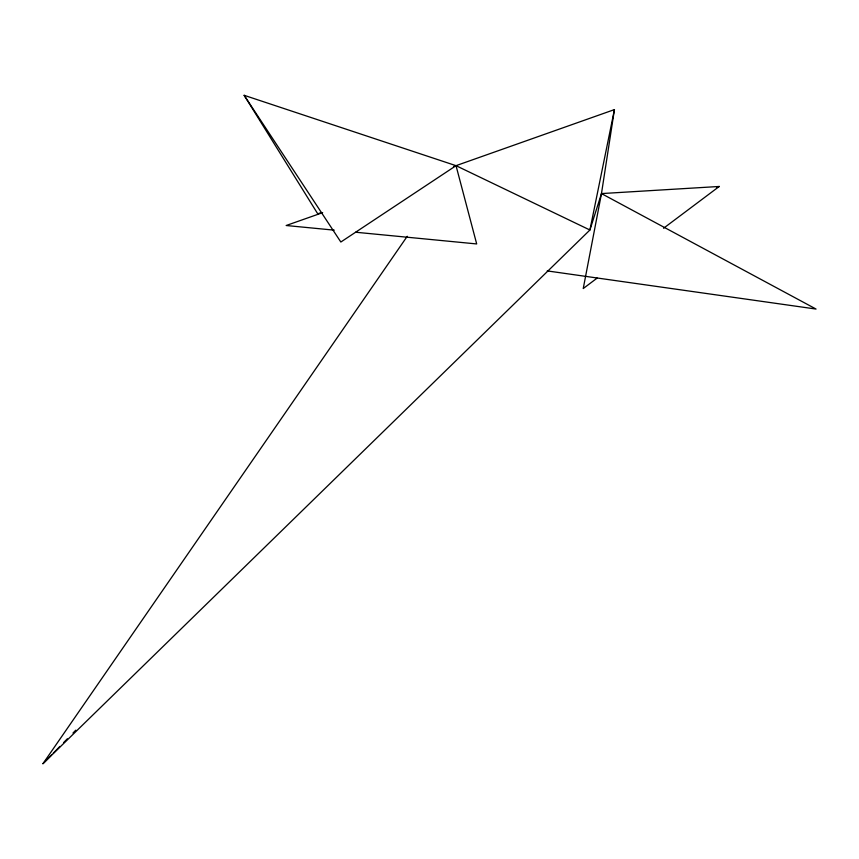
<?xml version="1.0" encoding="UTF-8"?>
<svg xmlns="http://www.w3.org/2000/svg" width="859" height="859" viewBox="0 0 859 859"><rect width="100%" height="100%" fill="white"/><g stroke="black" fill="none" stroke-linecap="round" stroke-linejoin="round"><path stroke-width="1.29" d="M597.155 278.091L583.24 288.538L601.472 193.586L614.432 109.598L453.52 166.549M614.432 109.598L589.908 230.008L42.95 763.694L407.252 236.289M663.556 228.258L719.251 186.467L601.472 193.586L589.908 230.008L456.032 165.68L244.149 95.306L317.744 213.827L321.513 212.506M42.95 763.694L51.4 755.072M53.279 753.16L59.851 746.45M63.598 742.616L67.356 738.783M72.983 733.038L75.807 730.161M716.739 187.38L719.251 186.467M322.651 212.656L286.165 225.509L334.258 230.158M355.626 232.231L476.691 243.945L456.032 165.68L340.84 242.023L244.149 95.306M547.226 270.907L816.05 309.057L601.472 193.586"/></g></svg>
